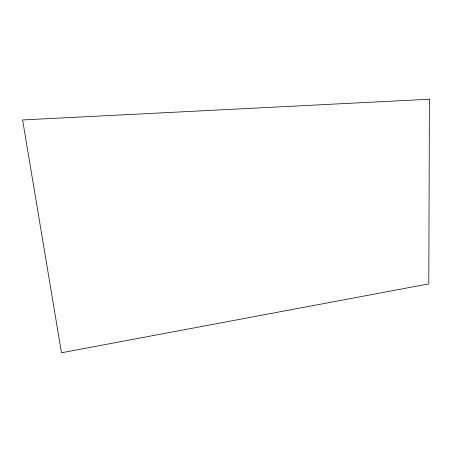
<?xml version="1.0" encoding="UTF-8"?>
<svg xmlns="http://www.w3.org/2000/svg" width="452" height="452" viewBox="0 0 452 452"><rect width="100%" height="100%" fill="white"/><g stroke="black" fill="none" stroke-linecap="round" stroke-linejoin="round"><path stroke-width="0.68" d="M429.4 99.231L428.807 283.89L61.483 352.769L22.6 119.944L429.4 99.231"/></g></svg>
